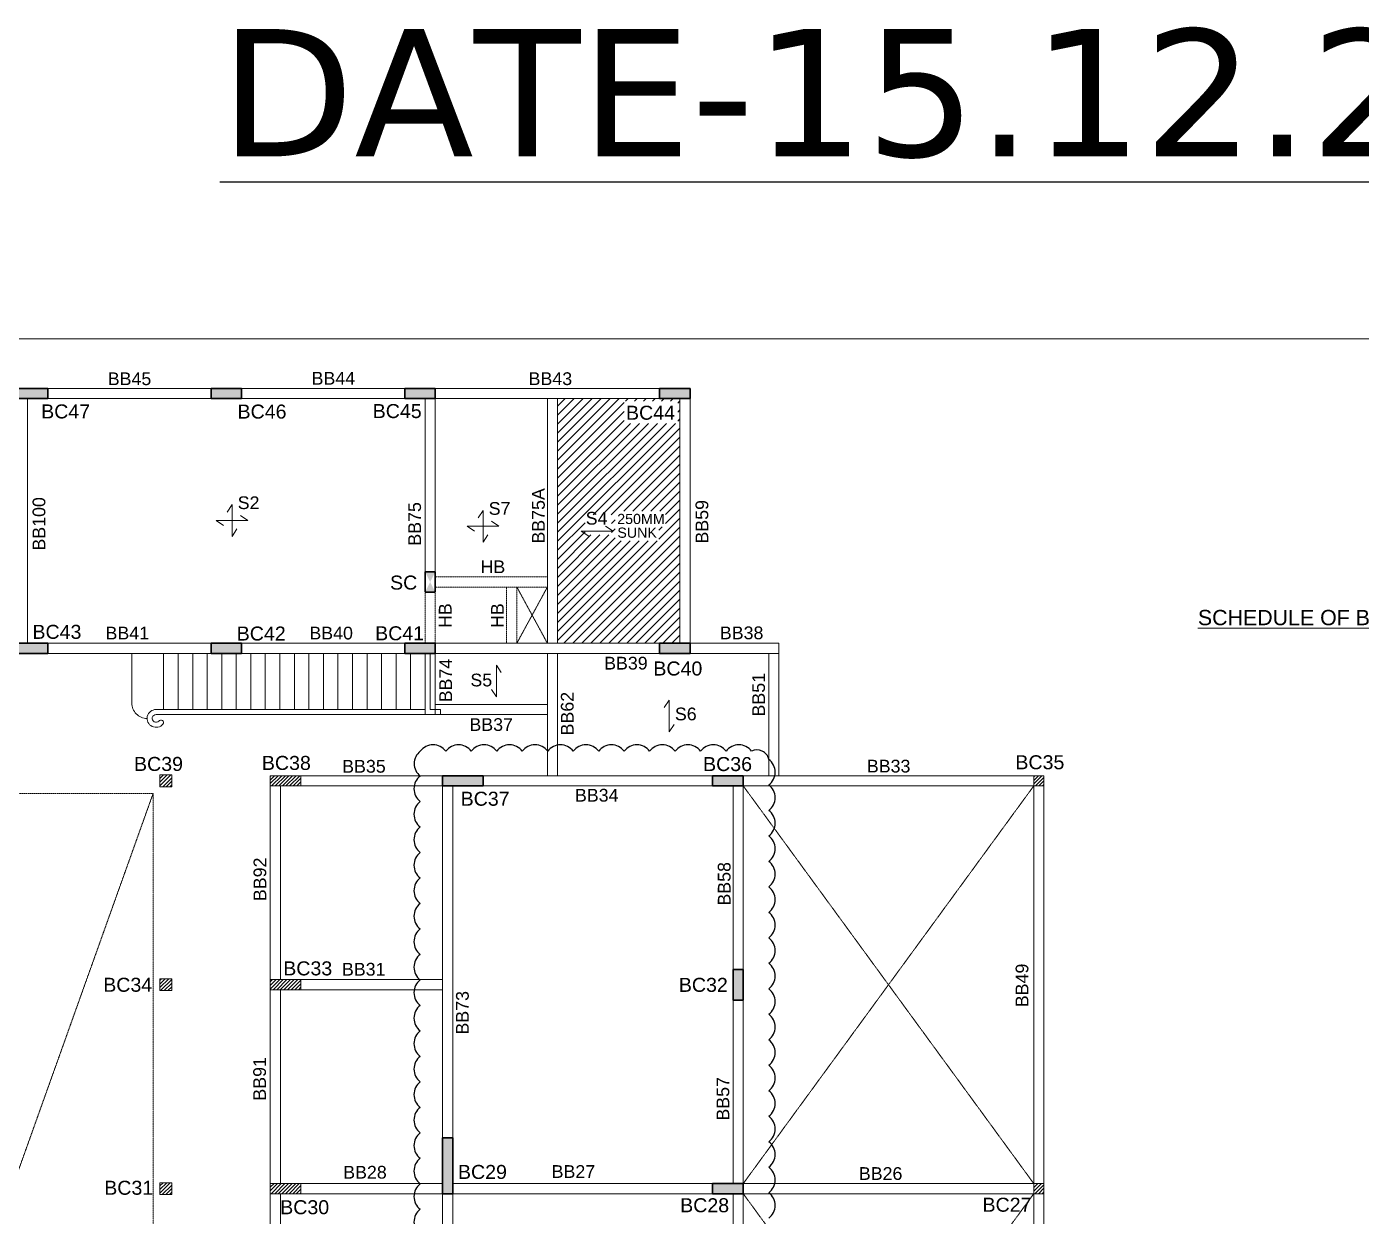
# Model space of a CAD drawing. Header units: metres. Extents: x 212016 to 305808, y -1779784 to -1707414.
# Drawn here: x 238348 to 264535, y -1730752 to -1707414 of the extents above; entities that cross this region are included whole.
import ezdxf
from ezdxf.enums import TextEntityAlignment as Align

# ---------------------------------------------------------------- set-up
doc = ezdxf.new("R2010")
doc.units = ezdxf.units.M
doc.header["$LTSCALE"] = 15
doc.header["$MEASUREMENT"] = 0
doc.linetypes.add('HIDDEN', pattern=[0.375, 0.25, -0.125])
for name, color, linetype, lineweight in [('BEAM HIDDEN_ASC', 32, 'HIDDEN', 18), ('BEAM NO_ASC', 7, 'Continuous', 20), ('BEAM_ASC', 1, 'Continuous', 20), ('COLUMN FLOATING_ASC', 6, 'Continuous', 30), ('COLUMN HATCH_ASC', 155, 'Continuous', 0), ('COLUMN NO._ASC', 7, 'Continuous', 25), ('COLUMN STOP_ASC', 122, 'Continuous', 20), ('COLUMN_ASC', 4, 'Continuous', 30), ('DUCT_ASC', 253, 'HIDDEN', 13), ('HATCH_ASC', 253, 'Continuous', 5), ('NEW COLUMN NO._ ASC', 7, 'Continuous', 25), ('REVISION_ASC', 6, 'Continuous', 20), ('SLAB MARK_ASC', 7, 'Continuous', 20), ('SLAB NO._ASC', 3, 'Continuous', 20), ('STAIR_ASC', 150, 'Continuous', 13), ('TEXT SCHEDULE HEADER_ASC', 1, 'Continuous', 30), ('TEXT_ASC', 7, 'Continuous', 25), ('VIEWPORT_ASC', 6, 'Continuous', 15)]:
    doc.layers.add(name, color=color, linetype=linetype, lineweight=lineweight)
doc.styles.add('3 MM', font='verdana.ttf', dxfattribs={"height": 3})
doc.styles.add('STANDERD ASC', font='swiss.ttf', dxfattribs={"height": 250})

msp = doc.modelspace()

# ---------------------------------------------------------------- hatches: boundary and pattern name
at = {"layer": 'COLUMN HATCH_ASC'}
h = msp.add_hatch(color=256, dxfattribs=at)
h.dxf.hatch_style = 1
h.paths.add_polyline_path([(238165.1, -1714709.3), (238165.1, -1714509.3), (238765.1, -1714509.3), (238765.1, -1714709.3)])
h = msp.add_hatch(color=256, dxfattribs=at)
h.dxf.hatch_style = 1
h.paths.add_polyline_path([(241965.1, -1714709.3), (241965.1, -1714509.3), (242565.1, -1714509.3), (242565.1, -1714709.3)])
h = msp.add_hatch(color=256, dxfattribs=at)
h.dxf.hatch_style = 1
h.paths.add_polyline_path([(245765.1, -1714509.3), (245765.1, -1714709.3), (246365.1, -1714709.3), (246365.1, -1714509.3)])
h = msp.add_hatch(color=256, dxfattribs=at)
h.dxf.hatch_style = 1
h.paths.add_polyline_path([(250765.1, -1714509.3), (250765.1, -1714709.3), (251365.1, -1714709.3), (251365.1, -1714509.3)])
h = msp.add_hatch(color=256, dxfattribs=at)
h.dxf.hatch_style = 1
h.paths.add_polyline_path([(238165.1, -1719709.3), (238165.1, -1719509.3), (238765.1, -1719509.3), (238765.1, -1719709.3)])
h = msp.add_hatch(color=256, dxfattribs=at)
h.dxf.hatch_style = 1
h.paths.add_polyline_path([(241965.1, -1719709.3), (241965.1, -1719509.3), (242565.1, -1719509.3), (242565.1, -1719709.3)])
h = msp.add_hatch(color=256, dxfattribs=at)
h.dxf.hatch_style = 1
h.paths.add_polyline_path([(245765.1, -1719509.3), (245765.1, -1719709.3), (246365.1, -1719709.3), (246365.1, -1719509.3)])
h = msp.add_hatch(color=256, dxfattribs=at)
h.dxf.hatch_style = 1
h.paths.add_polyline_path([(250765.1, -1719509.3), (250765.1, -1719709.3), (251365.1, -1719709.3), (251365.1, -1719509.3)])
h = msp.add_hatch(color=256, dxfattribs=at)
h.dxf.hatch_style = 1
h.paths.add_polyline_path([(246507.6, -1722309.3), (246507.6, -1722109.3), (247307.6, -1722109.3), (247307.6, -1722309.3)])
h = msp.add_hatch(color=256, dxfattribs=at)
h.dxf.hatch_style = 1
h.paths.add_polyline_path([(251807.6, -1722309.3), (251807.6, -1722109.3), (252407.6, -1722109.3), (252407.6, -1722309.3)])
h = msp.add_hatch(color=256, dxfattribs=at)
h.dxf.hatch_style = 1
h.paths.add_polyline_path([(252207.6, -1726509.3), (252207.6, -1725909.3), (252407.6, -1725909.3), (252407.6, -1726509.3)])
h = msp.add_hatch(color=256, dxfattribs=at)
h.dxf.hatch_style = 1
h.paths.add_polyline_path([(246507.6, -1730309.3), (246507.6, -1729209.3), (246707.6, -1729209.3), (246707.6, -1730309.3)])
h = msp.add_hatch(color=256, dxfattribs=at)
h.dxf.hatch_style = 1
h.paths.add_polyline_path([(251807.6, -1730309.3), (251807.6, -1730109.3), (252407.6, -1730109.3), (252407.6, -1730309.3)])

# ---------------------------------------------------------------- linework, layer by layer
at = {"layer": 'BEAM HIDDEN_ASC'}
for p, q in [((248565.1, -1718206.9, 0), (246365.1, -1718206.9, 0)), ((248565.1, -1718406.9, 0), (246365.1, -1718406.9, 0)), ((247765.1, -1719509.3), (247765.1, -1718406.9)), ((247965.1, -1719509.3), (247965.1, -1718406.9, 0)), ((246165.1, -1718506.9, 0), (246165.1, -1719509.3, 0)), ((246365.1, -1718506.9, 0), (246365.1, -1719509.3, 0))]:
    msp.add_line(p, q, dxfattribs=at)
at = {"layer": 'BEAM_ASC'}
for p, q in [((238365.1, -1714709.3, 0), (238365.1, -1719509.3, 0)), ((241965.1, -1714509.3), (238765.1, -1714509.3)), ((241965.1, -1714709.3), (238765.1, -1714709.3)), ((245765.1, -1714509.3, 0), (242565.1, -1714509.3, 0)), ((245765.1, -1714709.3, 0), (242565.1, -1714709.3, 0)), ((246165.1, -1714709.3, 0), (246165.1, -1718106.9, 0)), ((250765.1, -1714509.3, 0), (246365.1, -1714509.3, 0)), ((250765.1, -1714709.3, 0), (246365.1, -1714709.3, 0)), ((246365.1, -1714709.3, 0), (246365.1, -1718106.9, 0)), ((248565.1, -1719509.3, 0), (248565.1, -1714709.3, 0)), ((248765.1, -1719509.3, 0), (248765.1, -1714709.3, 0)), ((251165.1, -1719509.3, 0), (251164.9, -1714709.3, 0)), ((251365.1, -1719509.3, 0), (251364.9, -1714709.3, 0)), ((248565.1, -1718206.9, 0), (248565.1, -1718206.9, 0)), ((248765.1, -1718206.9, 0), (248765.1, -1718206.9, 0)), ((238765.1, -1719509.3), (241965.1, -1719509.3)), ((238765.1, -1719709.3), (241965.1, -1719709.3)), ((242565.1, -1719509.3, 0), (245765.1, -1719509.3, 0)), ((242565.1, -1719709.3, 0), (245765.1, -1719709.3, 0)), ((246165.1, -1719709.3, 0), (246165.1, -1720909.3, 0)), ((246365.1, -1719509.3), (250765.1, -1719509.3)), ((246365.1, -1719709.3), (250765.1, -1719709.3)), ((246365.1, -1719709.3, 0), (246365.1, -1720909.3, 0)), ((248565.1, -1719709.3), (248565.1, -1722109.3)), ((248765.1, -1719709.3), (248765.1, -1722109.3)), ((251365.1, -1719509.3, 0), (253107.6, -1719509.3, 0)), ((251365.1, -1719709.3, 0), (253107.6, -1719709.3, 0)), ((252907.6, -1719709.3, 0), (252907.6, -1722109.3, 0)), ((253107.6, -1719709.3, 0), (253107.6, -1719509.3, 0)), ((253107.6, -1719709.3, 0), (253107.6, -1722109.3, 0)), ((248565.1, -1720709.3, 0), (246365.1, -1720709.3, 0)), ((246365.1, -1720909.3, 0), (246165.1, -1720909.3, 0)), ((248565.1, -1720909.3, 0), (246365.1, -1720909.3, 0)), ((243127.6, -1722309.3), (243127.6, -1726109.3)), ((243327.6, -1722309.3, 0), (243327.6, -1726109.3, 0)), ((246507.6, -1722109.3), (243727.6, -1722109.3)), ((246507.6, -1722309.3), (243727.6, -1722309.3)), ((246507.6, -1729209.4), (246507.6, -1722309.3)), ((246707.6, -1729209.4), (246707.6, -1722309.3)), ((251807.6, -1722109.3, 0), (247307.6, -1722109.3, 0)), ((251807.6, -1722309.3, 0), (247307.6, -1722309.3, 0)), ((252207.6, -1725909.3, 0), (252207.6, -1722309.3, 0)), ((258107.6, -1722109.3, 0), (252407.6, -1722109.3, 0)), ((258107.6, -1722309.3, 0), (252407.6, -1722309.3, 0)), ((252407.6, -1725909.3, 0), (252407.6, -1722309.3, 0)), ((258107.6, -1722309.3, 0), (258107.6, -1730109.3)), ((258307.6, -1722309.3, 0), (258307.6, -1730109.3)), ((243727.6, -1726109.3, 0), (246507.6, -1726109.3, 0)), ((243127.6, -1726309.3, 0), (243127.6, -1730109.3, 0)), ((243327.6, -1726309.3, 0), (243327.6, -1730109.3, 0)), ((243727.6, -1726309.3, 0), (246507.6, -1726309.3, 0)), ((252207.6, -1730109.3, 0), (252207.6, -1726509.3, 0)), ((252407.6, -1730109.3, 0), (252407.6, -1726509.3, 0)), ((243727.6, -1730109.3), (246507.6, -1730109.3)), ((251807.6, -1730109.3), (246707.6, -1730109.3)), ((258107.6, -1730109.3), (252407.6, -1730109.3, 0)), ((243127.6, -1730309.3), (243127.6, -1734109.3)), ((243327.6, -1730309.3), (243327.6, -1734109.3)), ((243727.6, -1730309.3), (246507.6, -1730309.3)), ((246507.6, -1738109.4), (246507.6, -1730309.3)), ((251807.6, -1730309.3), (246707.6, -1730309.3)), ((246707.6, -1738109.4), (246707.6, -1730309.3)), ((252207.6, -1733909.3, 0), (252207.6, -1730309.3, 0)), ((252407.6, -1733909.3, 0), (252407.6, -1730309.3, 0)), ((258107.6, -1730309.3), (252407.6, -1730309.3, 0)), ((258107.6, -1730309.3), (258107.6, -1738109.4)), ((258307.6, -1730309.3), (258307.6, -1738109.4))]:
    msp.add_line(p, q, dxfattribs=at)
at = {"layer": 'COLUMN FLOATING_ASC', "ltscale": 5}
for p, q in [((246165.1, -1718106.9, 0), (246365.1, -1718106.9, 0)), ((246165.1, -1718506.9, 0), (246165.1, -1718106.9, 0)), ((246365.1, -1718106.9, 0), (246365.1, -1718506.9, 0)), ((246365.1, -1718506.9, 0), (246165.1, -1718506.9, 0))]:
    msp.add_line(p, q, dxfattribs=at)
msp.add_solid([(246365.1, -1718106.9, 0), (246165.1, -1718506.9, 0), (246165.1, -1718106.9, 0), (246365.1, -1718506.9, 0)], dxfattribs=at)
at = {"layer": 'COLUMN STOP_ASC', "linetype": 'Continuous'}
for p, q in [((240962.6, -1722094.8, 0), (240963.1, -1722094.3, 0)), ((240962.6, -1722165.5, 0), (241033.8, -1722094.3, 0)), ((240962.6, -1722236.2, 0), (241104.5, -1722094.3, 0)), ((240962.6, -1722307, 0), (241175.2, -1722094.3, 0)), ((241015.9, -1722324.3, 0), (241192.6, -1722147.7, 0)), ((241086.6, -1722324.3, 0), (241192.6, -1722218.4, 0)), ((241157.4, -1722324.3, 0), (241192.6, -1722289.1, 0)), ((243127.6, -1722121.9), (243140.1, -1722109.3)), ((243127.6, -1722192.6), (243210.9, -1722109.3)), ((243127.6, -1722263.3), (243281.6, -1722109.3)), ((243152.3, -1722309.3), (243352.3, -1722109.3)), ((243223, -1722309.3), (243423, -1722109.3)), ((243293.7, -1722309.3), (243493.7, -1722109.3)), ((243364.4, -1722309.3), (243564.4, -1722109.3)), ((243435.1, -1722309.3), (243635.1, -1722109.3)), ((243505.8, -1722309.3), (243705.8, -1722109.3)), ((243576.5, -1722309.3), (243727.6, -1722158.3)), ((243647.3, -1722309.3), (243727.6, -1722229)), ((243718, -1722309.3), (243727.6, -1722299.7)), ((258107.6, -1722129, 4047.6), (258127.3, -1722109.3, 4047.6)), ((258107.6, -1722199.7, 4047.6), (258198, -1722109.3, 4047.6)), ((258107.6, -1722270.4, 4047.6), (258268.7, -1722109.3, 4047.6)), ((258139.4, -1722309.3, 4047.6), (258307.6, -1722141.1, 4047.6)), ((258210.1, -1722309.3, 4047.6), (258307.6, -1722211.8, 4047.6)), ((258280.8, -1722309.3, 4047.6), (258307.6, -1722282.5, 4047.6)), ((240963, -1726125, 0), (240993.7, -1726094.2, 0)), ((240963, -1726195.7, 0), (241064.4, -1726094.2, 0)), ((240963, -1726266.4, 0), (241135.1, -1726094.2, 0)), ((240975.8, -1726324.2, 0), (241193, -1726107.1, 0)), ((241046.6, -1726324.2, 0), (241193, -1726177.8, 0)), ((241117.3, -1726324.2, 0), (241193, -1726248.5, 0)), ((243127.6, -1726152.4), (243170.7, -1726109.3)), ((243127.6, -1726223.1), (243241.4, -1726109.3)), ((243127.6, -1726293.8), (243312.1, -1726109.3)), ((243182.8, -1726309.3), (243382.8, -1726109.3)), ((243253.5, -1726309.3), (243453.5, -1726109.3)), ((243324.2, -1726309.3), (243524.2, -1726109.3)), ((243394.9, -1726309.3), (243594.9, -1726109.3)), ((243465.6, -1726309.3), (243665.6, -1726109.3)), ((243536.3, -1726309.3), (243727.6, -1726118.1)), ((243607, -1726309.3), (243727.6, -1726188.8)), ((243677.8, -1726309.3), (243727.6, -1726259.5)), ((241188, -1726324.2, 0), (241193, -1726319.2, 0)), ((240962.6, -1730155.8, 0), (241024.1, -1730094.3, 0)), ((240962.6, -1730226.5, 0), (241094.8, -1730094.3, 0)), ((240962.6, -1730297.3, 0), (241165.5, -1730094.3, 0)), ((241006.2, -1730324.3, 0), (241192.6, -1730138, 0)), ((241077, -1730324.3, 0), (241192.6, -1730208.7, 0)), ((243127.6, -1730112.2), (243130.5, -1730109.3)), ((243127.6, -1730182.9), (243201.2, -1730109.3)), ((243127.6, -1730253.6), (243271.9, -1730109.3)), ((243142.6, -1730309.3), (243342.6, -1730109.3)), ((243213.3, -1730309.3), (243413.3, -1730109.3)), ((243284, -1730309.3), (243484, -1730109.3)), ((243354.7, -1730309.3), (243554.7, -1730109.3)), ((243425.4, -1730309.3), (243625.4, -1730109.3)), ((243496.1, -1730309.3), (243696.1, -1730109.3)), ((243566.8, -1730309.3), (243727.6, -1730148.6)), ((258107.6, -1730119.3, 4047.6), (258117.6, -1730109.3, 4047.6)), ((258107.6, -1730190, 4047.6), (258188.3, -1730109.3, 4047.6)), ((258107.6, -1730260.7, 4047.6), (258259, -1730109.3, 4047.6)), ((258129.7, -1730309.3, 4047.6), (258307.6, -1730131.4, 4047.6)), ((258200.4, -1730309.3, 4047.6), (258307.6, -1730202.1, 4047.6)), ((241147.7, -1730324.3, 0), (241192.6, -1730279.4, 0)), ((243637.6, -1730309.3), (243727.6, -1730219.3)), ((243708.3, -1730309.3), (243727.6, -1730290)), ((258271.1, -1730309.3, 4047.6), (258307.6, -1730272.8, 4047.6))]:
    msp.add_line(p, q, dxfattribs=at)
at = {"layer": 'COLUMN STOP_ASC'}
for p, q in [((240962.6, -1722094.3, 0), (241192.6, -1722094.3, 0)), ((240962.6, -1722324.3, 0), (240962.6, -1722094.3, 0)), ((241192.6, -1722094.3, 0), (241192.6, -1722324.3, 0)), ((241192.6, -1722324.3, 0), (240962.6, -1722324.3, 0)), ((243727.6, -1722109.3), (243127.6, -1722109.3)), ((243127.6, -1722109.3), (243127.6, -1722309.3)), ((243127.6, -1722309.3), (243727.6, -1722309.3)), ((243727.6, -1722309.3), (243727.6, -1722109.3)), ((258107.6, -1722109.3, 0), (258307.6, -1722109.3, 0)), ((258107.6, -1722309.3, 0), (258107.6, -1722109.3, 0)), ((258307.6, -1722309.3, 0), (258107.6, -1722309.3, 0)), ((258307.6, -1722109.3, 0), (258307.6, -1722309.3, 0)), ((240963, -1726094.2, 0), (241193, -1726094.2, 0)), ((240963, -1726324.2, 0), (240963, -1726094.2, 0)), ((241193, -1726094.2, 0), (241193, -1726324.2, 0)), ((243727.6, -1726109.3), (243127.6, -1726109.3)), ((243127.6, -1726109.3), (243127.6, -1726309.3)), ((243727.6, -1726309.3), (243727.6, -1726109.3)), ((241193, -1726324.2, 0), (240963, -1726324.2, 0)), ((243127.6, -1726309.3), (243727.6, -1726309.3)), ((240962.6, -1730094.3, 0), (241192.6, -1730094.3, 0)), ((240962.6, -1730324.3, 0), (240962.6, -1730094.3, 0)), ((241192.6, -1730094.3, 0), (241192.6, -1730324.3, 0)), ((243727.6, -1730109.3), (243127.6, -1730109.3)), ((243127.6, -1730109.3), (243127.6, -1730309.3)), ((243727.6, -1730309.3), (243727.6, -1730109.3)), ((258107.6, -1730109.3), (258307.6, -1730109.3)), ((258107.6, -1730309.3), (258107.6, -1730109.3)), ((258307.6, -1730109.3), (258307.6, -1730309.3)), ((241192.6, -1730324.3, 0), (240962.6, -1730324.3, 0)), ((243127.6, -1730309.3), (243727.6, -1730309.3)), ((258307.6, -1730309.3), (258107.6, -1730309.3))]:
    msp.add_line(p, q, dxfattribs=at)
at = {"layer": 'COLUMN_ASC'}
for p, q in [((238765.1, -1714509.3), (238165.1, -1714509.3)), ((238165.1, -1714709.3), (238765.1, -1714709.3)), ((238765.1, -1714709.3), (238765.1, -1714509.3)), ((242565.1, -1714509.3), (241965.1, -1714509.3)), ((241965.1, -1714509.3), (241965.1, -1714709.3)), ((241965.1, -1714709.3), (242565.1, -1714709.3)), ((242565.1, -1714709.3), (242565.1, -1714509.3)), ((245765.1, -1714709.3), (245765.1, -1714509.3)), ((245765.1, -1714509.3), (246365.1, -1714509.3)), ((246365.1, -1714709.3), (245765.1, -1714709.3)), ((246365.1, -1714509.3), (246365.1, -1714709.3)), ((250765.1, -1714709.3, 0), (250765.1, -1714509.3, 0)), ((250765.1, -1714509.3, 0), (251365.1, -1714509.3, 0)), ((251365.1, -1714709.3, 0), (250765.1, -1714709.3, 0)), ((251365.1, -1714509.3, 0), (251365.1, -1714709.3, 0)), ((238765.1, -1719509.3), (238165.1, -1719509.3)), ((238165.1, -1719709.3), (238765.1, -1719709.3)), ((238765.1, -1719709.3), (238765.1, -1719509.3)), ((242565.1, -1719509.3, 0), (241965.1, -1719509.3, 0)), ((241965.1, -1719509.3, 0), (241965.1, -1719709.3, 0)), ((241965.1, -1719709.3, 0), (242565.1, -1719709.3, 0)), ((242565.1, -1719709.3, 0), (242565.1, -1719509.3, 0)), ((245765.1, -1719709.3), (245765.1, -1719509.3)), ((245765.1, -1719509.3), (246365.1, -1719509.3)), ((246365.1, -1719709.3), (245765.1, -1719709.3)), ((246365.1, -1719509.3), (246365.1, -1719709.3)), ((250765.1, -1719709.3, 0), (250765.1, -1719509.3, 0)), ((250765.1, -1719509.3, 0), (251365.1, -1719509.3, 0)), ((251365.1, -1719709.3, 0), (250765.1, -1719709.3, 0)), ((251365.1, -1719509.3, 0), (251365.1, -1719709.3, 0)), ((247307.6, -1722109.3), (246507.6, -1722109.3)), ((246507.6, -1722109.3), (246507.6, -1722309.3)), ((246507.6, -1722309.3), (247307.6, -1722309.3)), ((247307.6, -1722309.3), (247307.6, -1722109.3)), ((252407.6, -1722109.3, 0), (251807.6, -1722109.3, 0)), ((251807.6, -1722109.3, 0), (251807.6, -1722309.3, 0)), ((251807.6, -1722309.3, 0), (252407.6, -1722309.3, 0)), ((252407.6, -1722309.3, 0), (252407.6, -1722109.3, 0)), ((252407.6, -1725909.3, 0), (252207.6, -1725909.3, 0)), ((252207.6, -1725909.3, 0), (252207.6, -1726509.3, 0)), ((252407.6, -1726509.3, 0), (252407.6, -1725909.3, 0)), ((252207.6, -1726509.3, 0), (252407.6, -1726509.3, 0)), ((246707.6, -1729209.3), (246507.6, -1729209.3)), ((246507.6, -1729209.3), (246507.6, -1730309.3)), ((246707.6, -1730309.3), (246707.6, -1729209.3)), ((252407.6, -1730109.3), (251807.6, -1730109.3)), ((251807.6, -1730109.3), (251807.6, -1730309.3)), ((252407.6, -1730309.3), (252407.6, -1730109.3)), ((246507.6, -1730309.3), (246707.6, -1730309.3)), ((251807.6, -1730309.3), (252407.6, -1730309.3))]:
    msp.add_line(p, q, dxfattribs=at)
at = {"layer": 'DUCT_ASC'}
for p, q in [((248565.1, -1718406.9), (247965.1, -1719509.3)), ((247965.1, -1718406.9), (248565.1, -1719509.3, 0)), ((258107.6, -1722309.3, 0), (252407.9, -1730109.4, 0)), ((252407.9, -1722309.3, 0), (258107.9, -1730109.3, 0)), ((240827.6, -1722459.3), (232427.6, -1745959.3)), ((232427.6, -1722459.3), (240827.6, -1722459.3)), ((240827.6, -1722459.3), (240827.6, -1745959.3)), ((258107.6, -1730309.3), (252407.9, -1738109.4, 0)), ((252407.9, -1730309.3), (258107.9, -1738109.3, 0))]:
    msp.add_line(p, q, dxfattribs=at)
at = {"layer": 'HATCH_ASC', "linetype": 'Continuous'}
for p, q in [((249974.7, -1714709.3), (248765.1, -1715918.9)), ((249797.9, -1714709.3), (248765.1, -1715742.1)), ((249621.1, -1714709.3), (248765.1, -1715565.3)), ((249444.4, -1714709.3), (248765.1, -1715388.6)), ((249267.6, -1714709.3), (248765.1, -1715211.8)), ((249090.8, -1714709.3), (248765.1, -1715035)), ((248914, -1714709.3), (248765.1, -1714858.2)), ((250151.5, -1714709.3), (250098.6, -1714762.2)), ((250328.2, -1714709.3), (250275.4, -1714762.2)), ((250505, -1714709.3), (250452.1, -1714762.2)), ((250681.8, -1714709.3), (250628.9, -1714762.2)), ((250858.6, -1714709.3), (250805.7, -1714762.2)), ((251035.3, -1714709.3), (250982.5, -1714762.2)), ((251164.9, -1714756.5), (251121.3, -1714800.1)), ((250072.3, -1714788.5), (248765.1, -1716095.7)), ((250072.3, -1714965.3), (248765.1, -1716272.4)), ((251165, -1714933.3), (251121.3, -1714976.9)), ((250072.3, -1715142.1), (248765.1, -1716449.2)), ((251078.2, -1715196.8), (248765.1, -1717509.9)), ((250901.4, -1715196.8), (248765.1, -1717333.1)), ((250724.6, -1715196.8), (248765.1, -1717156.3)), ((250547.9, -1715196.8), (248765.1, -1716979.6)), ((250371.1, -1715196.8), (248765.1, -1716802.8)), ((250194.3, -1715196.8), (248765.1, -1716626)), ((251165, -1715286.8), (249461, -1716990.8)), ((251165, -1715110), (251121.3, -1715153.7)), ((251165, -1715463.6), (249637.7, -1716990.8)), ((251165, -1715640.4), (249814.5, -1716990.8)), ((251165, -1715817.1), (250062.7, -1716919.4)), ((251165, -1715993.9), (250239.5, -1716919.4)), ((251165, -1716170.7), (250416.2, -1716919.4)), ((251165, -1716347.4), (250593, -1716919.4)), ((251165, -1716524.2), (250769.8, -1716919.4)), ((251165, -1716701), (250884.2, -1716981.8)), ((249891.9, -1717090.2), (249824, -1717158.1)), ((251165, -1717054.5), (250750.1, -1717469.4)), ((251165, -1716877.8), (250884.2, -1717158.6)), ((249303.2, -1717148.6), (248765.1, -1717686.7)), ((249303.2, -1717325.4), (248765.1, -1717863.4)), ((249773.5, -1717385.4), (248765.1, -1718393.8)), ((249596.7, -1717385.4), (248765.1, -1718217)), ((249419.9, -1717385.4), (248765.1, -1718040.2)), ((251165, -1717231.3), (248887, -1719509.3)), ((249896.6, -1717262.3), (249824, -1717334.9)), ((250815, -1717227.8), (250750.1, -1717292.6)), ((249896.6, -1717439), (248765.1, -1718570.5)), ((250721.2, -1717498.4), (248765.1, -1719454.4)), ((250544.4, -1717498.4), (248765.1, -1719277.7)), ((250367.6, -1717498.4), (248765.1, -1719100.9)), ((250190.9, -1717498.4), (248765.1, -1718924.1)), ((250014.1, -1717498.4), (248765.1, -1718747.3)), ((251165, -1717408.1), (249063.8, -1719509.3)), ((251165.1, -1717584.8), (249240.6, -1719509.3)), ((251165.1, -1717761.6), (249417.3, -1719509.3)), ((251165.1, -1717938.4), (249594.1, -1719509.3)), ((251165.1, -1718115.1), (249770.9, -1719509.3)), ((251165.1, -1718291.9), (249947.7, -1719509.3)), ((251165.1, -1718468.7), (250124.4, -1719509.3)), ((251165.1, -1718645.5), (250301.2, -1719509.3)), ((251165.1, -1718822.2), (250478, -1719509.3)), ((251165.1, -1718999), (250654.8, -1719509.3)), ((251165.1, -1719175.8), (250831.5, -1719509.3)), ((251165.1, -1719352.5), (251008.3, -1719509.3))]:
    msp.add_line(p, q, dxfattribs=at)
at = {"layer": 'REVISION_ASC', "lineweight": -3}
for centre, radius, start, end in [((246321.2, -1721815.5), 312.5, 36.8699, 143.1301), ((246821.2, -1721815.5), 312.5, 36.8699, 143.1301), ((247321.2, -1721815.5), 312.5, 36.8699, 143.1301), ((247821.2, -1721815.5), 312.5, 36.8699, 143.1301), ((248321.2, -1721815.5), 312.5, 36.8699, 143.1301), ((248821.2, -1721815.5), 312.5, 36.8699, 143.1301), ((249321.2, -1721815.5), 312.5, 36.8699, 143.1301), ((249821.2, -1721815.5), 312.5, 36.8699, 143.1301), ((250321.2, -1721815.5), 312.5, 36.8699, 143.1301), ((250821.2, -1721815.5), 312.5, 36.8699, 143.1301), ((251321.2, -1721815.5), 312.5, 36.8699, 143.1301), ((251821.2, -1721815.5), 312.5, 36.8699, 143.1301), ((252321.2, -1721815.5), 312.5, 36.8699, 143.1301), ((246253.6, -1721871.2), 304.1, 126.8699, 233.1301), ((252680.4, -1721835.6), 234.6, 11.48658, 117.74679), ((252722.8, -1722038.9), 312.5, 306.8699, 53.1301), ((246258.7, -1722364.4), 312.5, 126.8699, 233.1301), ((252722.8, -1722538.9), 312.5, 306.8699, 53.1301), ((246258.7, -1722864.4), 312.5, 126.8699, 233.1301), ((252722.8, -1723038.9), 312.5, 306.8699, 53.1301), ((246258.7, -1723364.4), 312.5, 126.8699, 233.1301), ((252722.8, -1723538.9), 312.5, 306.8699, 53.1301), ((246258.7, -1723864.4), 312.5, 126.8699, 233.1301), ((252722.8, -1724038.9), 312.5, 306.8699, 53.1301), ((246258.7, -1724364.4), 312.5, 126.8699, 233.1301), ((252722.8, -1724538.9), 312.5, 306.8699, 53.1301), ((246258.7, -1724864.4), 312.5, 126.8699, 233.1301), ((252722.8, -1725038.9), 312.5, 306.8699, 53.1301), ((246258.7, -1725364.4), 312.5, 126.8699, 233.1301), ((252722.8, -1725538.9), 312.5, 306.8699, 53.1301), ((246258.7, -1725864.4), 312.5, 126.8699, 233.1301), ((252722.8, -1726038.9), 312.5, 306.8699, 53.1301), ((246258.7, -1726364.4), 312.5, 126.8699, 233.1301), ((252722.8, -1726538.9), 312.5, 306.8699, 53.1301), ((246258.7, -1726864.4), 312.5, 126.8699, 233.1301), ((252722.8, -1727038.9), 312.5, 306.8699, 53.1301), ((246258.7, -1727364.4), 312.5, 126.8699, 233.1301), ((252722.8, -1727538.9), 312.5, 306.8699, 53.1301), ((246258.7, -1727864.4), 312.5, 126.8699, 233.1301), ((252722.8, -1728038.9), 312.5, 306.8699, 53.1301), ((246258.7, -1728364.4), 312.5, 126.8699, 233.1301), ((252722.8, -1728538.9), 312.5, 306.8699, 53.1301), ((246258.7, -1728864.4), 312.5, 126.8699, 233.1301), ((252722.8, -1729038.9), 312.5, 306.8699, 53.1301), ((246258.7, -1729364.4), 312.5, 126.8699, 233.1301), ((252722.8, -1729538.9), 312.5, 306.8699, 53.1301), ((246258.7, -1729864.4), 312.5, 126.8699, 233.1301), ((252722.8, -1730038.9), 312.5, 306.8699, 53.1301), ((246258.7, -1730364.4), 312.5, 126.8699, 233.1301), ((252722.8, -1730538.9), 312.5, 306.8699, 53.1301), ((246258.7, -1730864.4), 312.5, 126.8699, 233.1301)]:
    msp.add_arc(centre, radius, start, end, dxfattribs=at)
at = {"layer": 'SLAB MARK_ASC'}
for p, q in [((242280.8, -1716934.7, 0), (242377.3, -1716790.5, 0)), ((242377.3, -1716790.5, 0), (242377.3, -1717412.1, 0)), ((242688.1, -1717101.3, 0), (242066.5, -1717101.3, 0)), ((242066.5, -1717101.3, 0), (242210.6, -1717197.7, 0)), ((242544, -1717004.9, 0), (242688.1, -1717101.3, 0)), ((247206, -1717046.6), (247302.4, -1716902.5)), ((247302.4, -1716902.5), (247302.4, -1717524.1)), ((247469.1, -1717116.9), (247613.2, -1717213.3)), ((242377.3, -1717412.1, 0), (242473.6, -1717268, 0)), ((247613.2, -1717213.3), (246991.6, -1717213.3)), ((246991.6, -1717213.3), (247135.7, -1717309.6)), ((247302.4, -1717524.1), (247398.7, -1717379.9)), ((249374.6, -1717405.6), (249230.1, -1717309.2)), ((249230.1, -1717309.2), (249852.1, -1717309.2)), ((249852.1, -1717309.2), (249708, -1717212.9)), ((247659.2, -1720080.6, 0), (247562.8, -1719936.5, 0)), ((247562.8, -1719936.5, 0), (247562.8, -1720558.1, 0)), ((247562.8, -1720558.1, 0), (247466.5, -1720413.9, 0)), ((250859.1, -1720768.2), (250955.5, -1720624.1)), ((250955.5, -1720624.1), (250955.5, -1721245.7)), ((250955.5, -1721245.7), (251051.8, -1721101.5))]:
    msp.add_line(p, q, dxfattribs=at)
at = {"layer": 'STAIR_ASC'}
for p, q in [((246265.1, -1719709.3, 0), (240410.1, -1719709.3, 0)), ((241035.1, -1720809.3, 0), (241035.1, -1719709.3, 0)), ((241320.1, -1720809.3, 0), (241320.1, -1719709.3, 0)), ((241605.1, -1720809.3, 0), (241605.1, -1719709.3, 0)), ((241890.1, -1720809.3, 0), (241890.1, -1719709.3, 0)), ((242175.1, -1720809.3, 0), (242175.1, -1719709.3, 0)), ((242460.1, -1720809.3, 0), (242460.1, -1719709.3, 0)), ((242745.1, -1720809.3, 0), (242745.1, -1719709.3, 0)), ((243030.1, -1720809.3, 0), (243030.1, -1719709.3, 0)), ((243315.1, -1720809.3, 0), (243315.1, -1719709.3, 0)), ((243600.1, -1720809.3, 0), (243600.1, -1719709.3, 0)), ((243885.1, -1720809.3, 0), (243885.1, -1719709.3, 0)), ((244170.1, -1720809.3, 0), (244170.1, -1719709.3, 0)), ((244455.1, -1720809.3, 0), (244455.1, -1719709.3, 0)), ((244740.1, -1720809.3, 0), (244740.1, -1719709.3, 0)), ((245025.1, -1720809.3, 0), (245025.1, -1719709.3, 0)), ((245310.1, -1720809.3, 0), (245310.1, -1719709.3, 0)), ((245595.1, -1720809.3, 0), (245595.1, -1719709.3, 0)), ((245880.1, -1720809.3, 0), (245880.1, -1719709.3, 0)), ((246165.1, -1719709.3, 0), (246165.1, -1720809.3, 0)), ((246265.1, -1720809.3, 0), (246265.1, -1719709.3, 0)), ((246165.1, -1720809.3, 0), (240885.1, -1720809.3, 0)), ((240885.1, -1720909.3, 0), (246465.1, -1720909.3, 0)), ((246465.1, -1720809.3, 0), (246265.1, -1720809.3, 0)), ((246465.1, -1720909.3, 0), (246465.1, -1720809.3, 0))]:
    msp.add_line(p, q, dxfattribs=at)
at = {"layer": 'STAIR_ASC', "elevation": 0}
msp.add_lwpolyline([(240710.1, -1720984.3), (240710.1, -1720984.3, -0.4142136), (240410.1, -1720684.3), (240410.1, -1719709.3)], format="xyb", dxfattribs=at)
at = {"layer": 'STAIR_ASC'}
for centre, radius, start, end in [((240885.1, -1720984.3, 0), 175, 90, 320.98467), ((240885.4, -1720984.4, 0), 75.1, 90.23557, 316.21758), ((240980.4, -1721065.5, 0), 50, 324.50976, 144.50976)]:
    msp.add_arc(centre, radius, start, end, dxfattribs=at)
at = {"layer": 'VIEWPORT_ASC'}
msp.add_line((212015.7, -1713538, 4047.6), (305807.8, -1713537.1, 4047.6), dxfattribs=at)

# ---------------------------------------------------------------- texts
at = {"color": 4, "style": '3 MM'}
msp.add_text('%%UDATE-15.12.2023', height=2500, dxfattribs=at).set_placement((242135, -1709959, 4047.6))
at = {"layer": 'BEAM NO_ASC', "style": 'STANDERD ASC'}
for s, rotation, p in [('BB45', 360, (240365.1, -1714520.8, 0)), ('BB44', 360, (244365, -1714511.6, 0)), ('BB43', 360, (248623, -1714519.1, 0)), ('BB75A', 90, (248587.9, -1717010.9, 0)), ('BB100', 90, (238788.4, -1717167.7, 0)), ('BB75', 90, (246159.6, -1717167.7, 0)), ('BB59', 90, (251796.6, -1717126.9, 0)), ('HB', 360, (247495, -1718209.3, 0)), ('HB', 90, (246759.1, -1718966.6, 0)), ('HB', 90, (247784.3, -1718966.6, 0)), ('BB41', 360, (240321.7, -1719509.8, 0)), ('BB40', 360, (244321.7, -1719509.8, 0)), ('BB38', 360, (252375.8, -1719506, 0)), ('BB74', 90, (246768.9, -1720240.3)), ('BB39', 360, (250104.8, -1720100.1, 0)), ('BB51', 90, (252909.2, -1720519.5, 0)), ('BB62', 90, (249154.8, -1720890.5, 0)), ('BB37', 360, (247461.7, -1721304.9, 0)), ('BB35', 360, (244964.9, -1722123.7, 0)), ('BB33', 360, (255260.1, -1722119.9, 0)), ('BB34', 360, (249533, -1722691.3, 0)), ('BB92', 90, (243124.1, -1724141.2, 0)), ('BB58', 90, (252233.6, -1724229.3, 0)), ('BB31', 360, (244960.6, -1726104.9, 0)), ('BB49', 90, (258077.6, -1726222.1, 0)), ('BB73', 90, (247096.4, -1726759.2, 0)), ('BB91', 90, (243117.4, -1728056, 0)), ('BB57', 90, (252208.4, -1728447.6, 0)), ('BB28', 360, (244985.1, -1730087.5, 0)), ('BB27', 360, (249075, -1730073.8, 0)), ('BB26', 360, (255103.2, -1730113, 0))]:
    msp.add_text(s, height=250, rotation=rotation, dxfattribs=at).set_placement(p, align=Align.BOTTOM_CENTER)
at = {"layer": 'COLUMN NO._ASC', "style": 'STANDERD ASC'}
msp.add_text('SC', height=275, dxfattribs=at).set_placement((245744.5, -1718539.2), align=Align.BOTTOM_CENTER)
at = {"layer": 'NEW COLUMN NO._ ASC', "color": 3, "style": 'STANDERD ASC'}
for s, p in [('BC47', (239112, -1715181.4, 4047.6)), ('BC46', (242965.1, -1715184.5, 4047.6)), ('BC45', (245617.5, -1715174.6, 0)), ('BC44', (250587.9, -1715206.9, 0)), ('BC43', (238940.9, -1719505.8, 0)), ('BC42', (242949.3, -1719538.9, 0)), ('BC41', (245665.4, -1719534.1, 0)), ('BC40', (251124.4, -1720225, 0)), ('BC39', (240934, -1722097.3, 0)), ('BC38', (243442.7, -1722077.6, 4047.6)), ('BC36', (252099.6, -1722099.6, 0)), ('BC35', (258228.3, -1722064.4, 4047.6)), ('BC37', (247343, -1722780, 0)), ('BC33', (243862, -1726107.8, 0)), ('BC34', (240329.9, -1726429.7, 0)), ('BC32', (251624.2, -1726431.4, 0)), ('BC29', (247290.6, -1730101.8, 0)), ('BC31', (240349.4, -1730412.1, 4047.6)), ('BC30', (243801.8, -1730793.8, 0)), ('BC28', (251650, -1730755, 0)), ('BC27', (257582.9, -1730744.8, 4047.6))]:
    msp.add_text(s, height=275, dxfattribs=at).set_placement(p, align=Align.BOTTOM_CENTER)
at = {"layer": 'SLAB NO._ASC', "style": 'STANDERD ASC'}
for s, rotation, p in [('S2', 0, (242701.5, -1716877.7, 0)), ('S7', 0, (247626.6, -1716989.7)), ('S4', 0, (249530.1, -1717182.7, 0)), ('S5', 360, (247267.6, -1720356.2, 0)), ('S6', 0, (251279.7, -1721021.9))]:
    msp.add_text(s, height=250, rotation=rotation, dxfattribs=at).set_placement(p, align=Align.CENTER)
at = {"layer": 'TEXT SCHEDULE HEADER_ASC', "lineweight": 13, "style": 'STANDERD ASC'}
msp.add_text('%%USCHEDULE OF BEAMS AT 1ST FLOOR LEVEL :- BEAM AB3,4,5,14,15,16,18,22,23,25,29,30,32,36,42,60,62A,63,64,65,66,67,68,84,85,86,93,94,95,96,HB & HB1 ARE DELETED ', height=300, dxfattribs=at).set_placement((261328.6, -1719155.5))
at = {"layer": 'TEXT_ASC', "color": 3, "style": 'STANDERD ASC'}
for s, p in [('250MM', (249934.7, -1717170.8)), ('SUNK', (249937.1, -1717440.1))]:
    msp.add_text(s, height=200, dxfattribs=at).set_placement(p)

doc.saveas('drawing.dxf')
